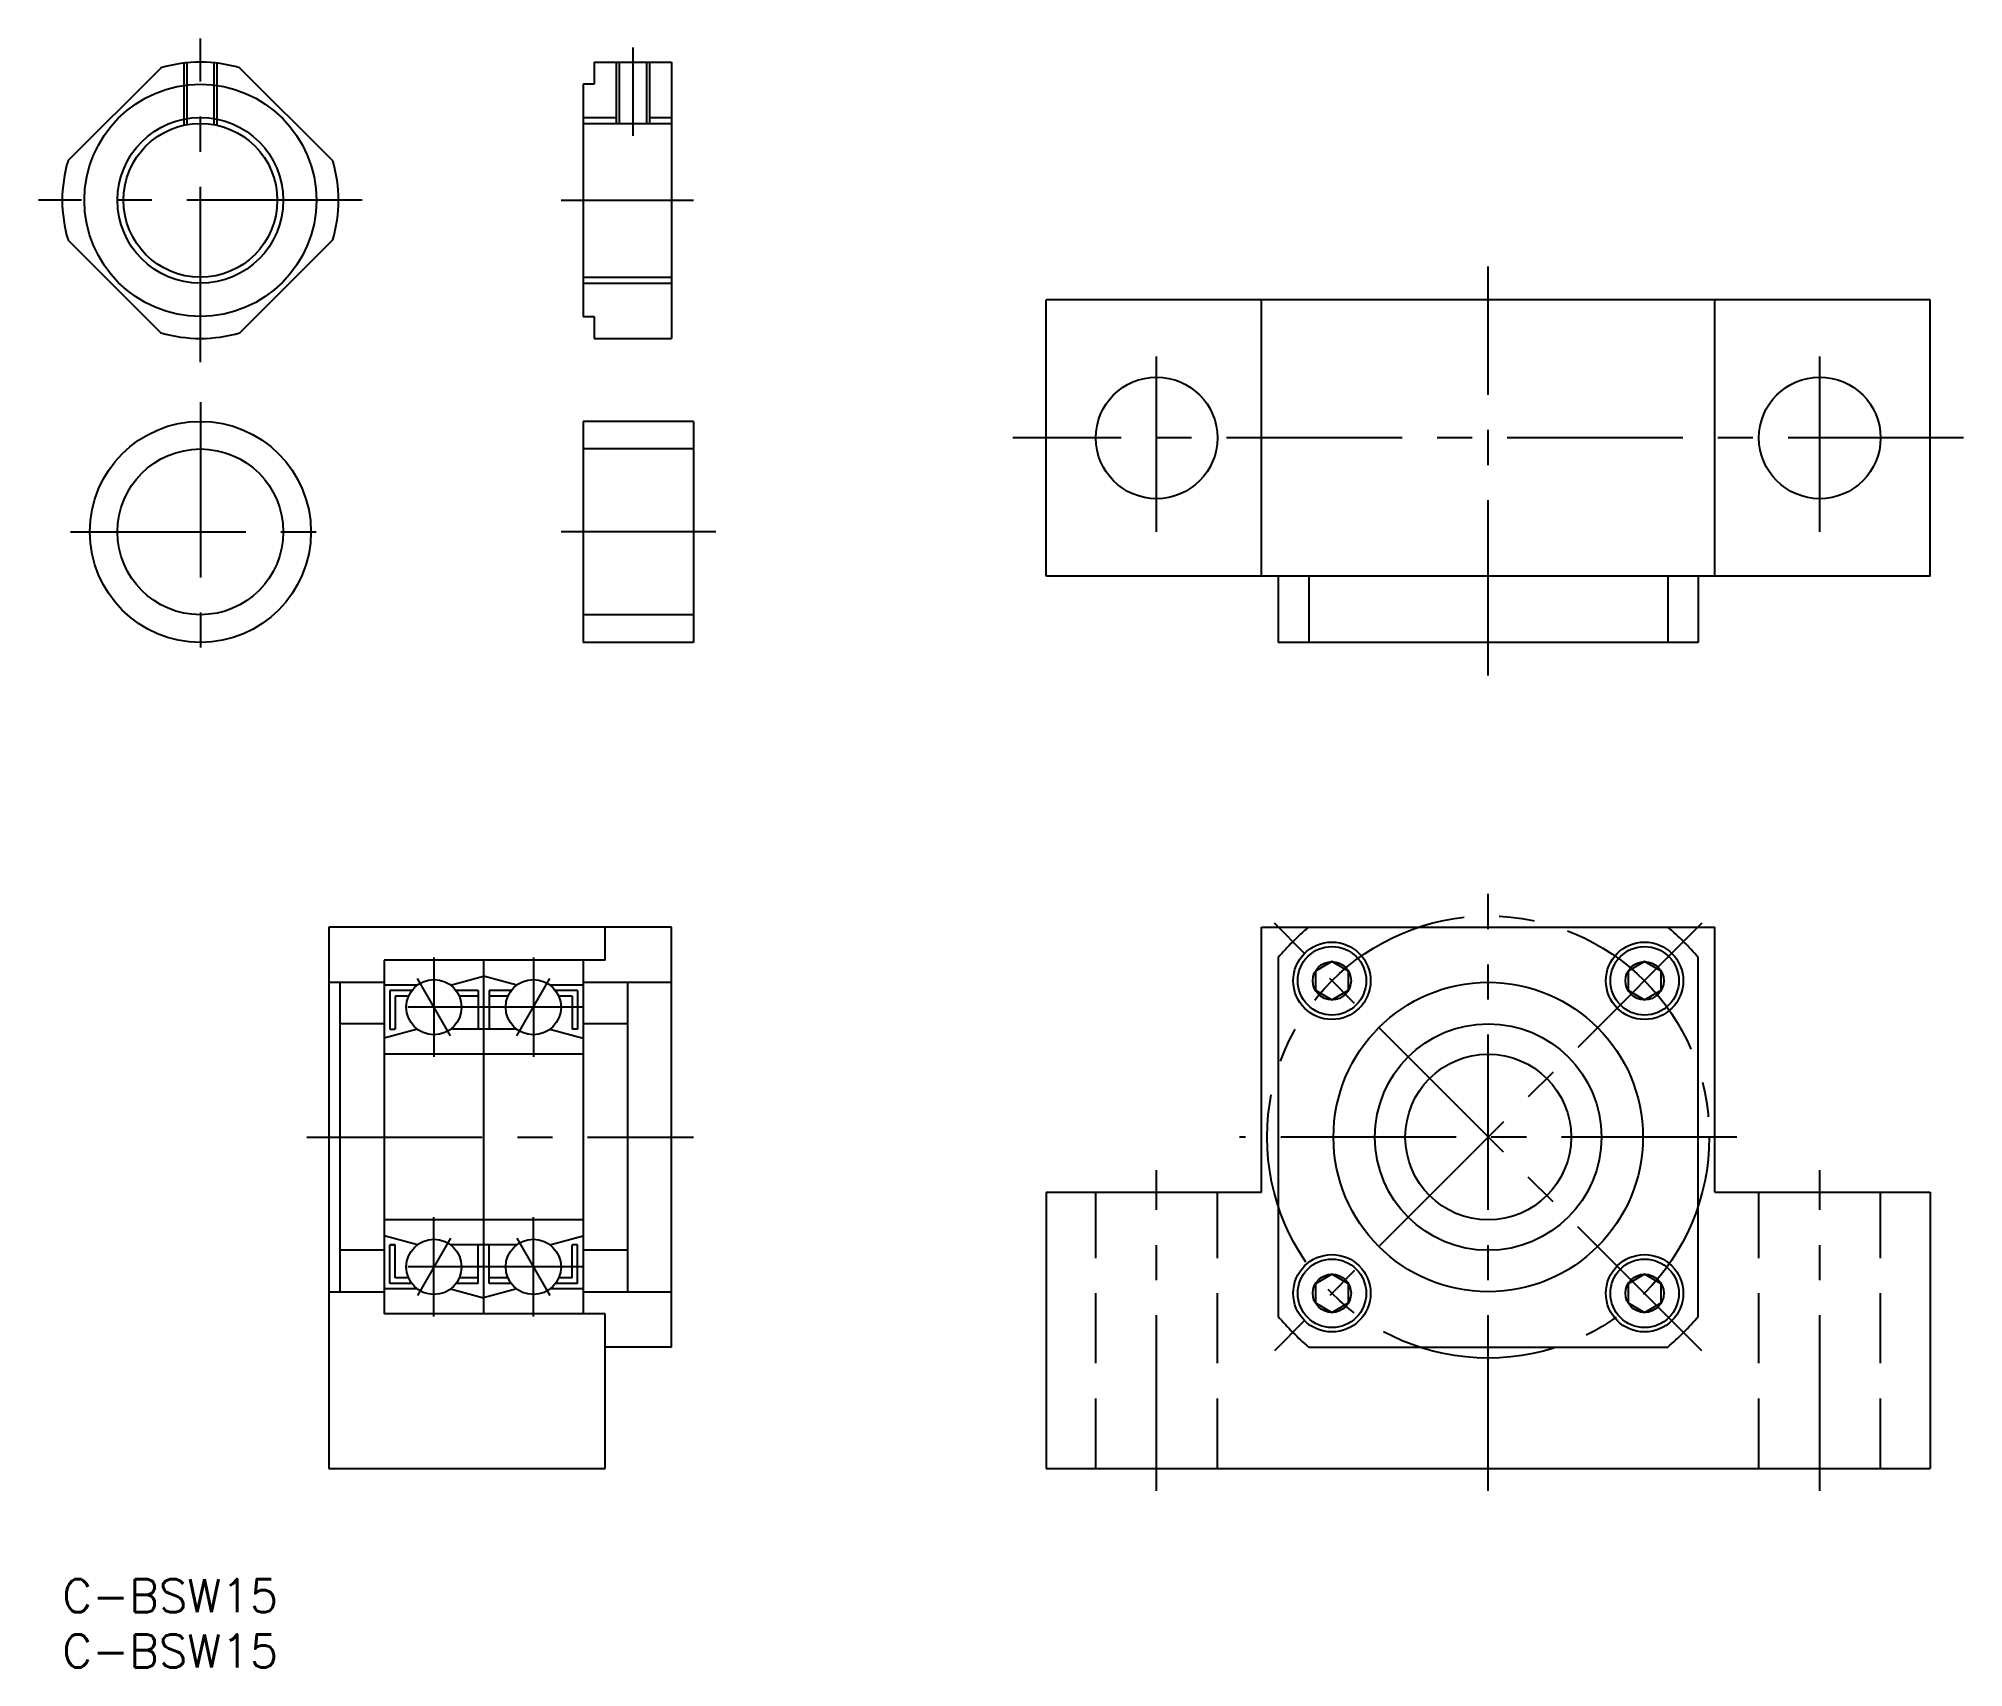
# Model space of a CAD drawing. Extents: x -2 to 172, y -8 to 139.
import ezdxf

# ---------------------------------------------------------------- set-up
doc = ezdxf.new("R2010")
doc.units = 0
doc.header["$LTSCALE"] = 0.5
doc.linetypes.add('CENTER', pattern=[50.8, 31.75, -6.35, 6.35, -6.35])
doc.linetypes.add('DASHED', pattern=[19.05, 12.7, -6.35])
for name, color, linetype in [('MSM_CENTER', 1, 'CENTER'), ('MSM_CONTINUOUS', 7, 'CONTINUOUS'), ('MSM_DASHED', 4, 'DASHED'), ('MSM_NARROW', 5, 'CONTINUOUS'), ('MSM_PART_NUMBER', 7, 'CONTINUOUS')]:
    doc.layers.add(name, color=color, linetype=linetype)
doc.styles.get("Standard").update_dxf_attribs({"font": 'txt.shx', "height": 3, "bigfont": 'bigfont.shx'})

# ---------------------------------------------------------------- blocks, each defined once
blk = doc.blocks.new('*U3')
at = {"layer": 'MSM_PART_NUMBER'}
blk.add_text('C-BSW15', height=3, dxfattribs=at).set_placement((0, -3))
blk = doc.blocks.new('*U4')
at = {"layer": 'MSM_PART_NUMBER'}
blk.add_text('C-BSW15', height=3, dxfattribs=at).set_placement((0, -8))

msp = doc.modelspace()

# ---------------------------------------------------------------- linework, layer by layer
at = {"layer": 'MSM_CENTER'}
for p, q in [((12.5, 110.11), (12.5, 139.4)), ((51.63, 138.6), (51.63, 130.6)), ((27.15, 124.76), (-2.15, 124.76)), ((45.13, 124.76), (57.13, 124.76)), ((129.02, 81.76), (129.02, 118.76)), ((99.02, 94.76), (99.02, 111.76)), ((159.02, 94.76), (159.02, 111.76)), ((12.5, 106.51), (12.5, 83)), ((172.02, 103.26), (86.02, 103.26)), ((0.74, 94.76), (24.26, 94.76)), ((59.13, 94.76), (45.13, 94.76)), ((129.02, 8), (129.02, 62)), ((148.36, 59.34), (109.68, 20.66)), ((148.36, 20.66), (109.68, 59.34)), ((33.63, 56.25), (33.63, 47.25)), ((42.63, 56.25), (42.63, 47.25)), ((35.13, 49.15), (32.13, 54.35)), ((41.13, 49.15), (44.13, 54.35)), ((47.13, 51.75), (29.13, 51.75)), ((22.13, 40), (57.13, 40)), ((151.52, 40), (106.52, 40)), ((99.02, 8), (99.02, 37)), ((159.02, 8), (159.02, 37)), ((33.63, 23.75), (33.63, 32.75)), ((42.63, 23.75), (42.63, 32.75)), ((35.13, 30.85), (32.13, 25.65)), ((41.13, 30.85), (44.13, 25.65)), ((47.13, 28.25), (29.13, 28.25))]:
    msp.add_line(p, q, dxfattribs=at)
msp.add_circle((129.02, 40), 20, dxfattribs=at)
at = {"layer": 'MSM_CONTINUOUS'}
for p, q in [((8.92, 136.73), (0.52, 128.34)), ((24.48, 128.34), (16.08, 136.73)), ((48.13, 137.26), (55.13, 137.26)), ((48.13, 137.26), (48.13, 135.26)), ((50.4, 137.26), (50.4, 131.71)), ((52.86, 137.26), (52.86, 131.71)), ((55.13, 137.26), (55.13, 112.26)), ((48.13, 135.26), (47.13, 135.26)), ((47.13, 135.26), (47.13, 114.26)), ((47.13, 131.71), (55.13, 131.71)), ((0.52, 121.18), (8.92, 112.78)), ((16.08, 112.78), (24.48, 121.18)), ((47.13, 117.8), (55.13, 117.8)), ((89.02, 90.76), (89.02, 115.76)), ((169.02, 115.76), (89.02, 115.76)), ((108.52, 90.76), (108.52, 115.76)), ((149.52, 90.76), (149.52, 115.76)), ((169.02, 90.76), (169.02, 115.76)), ((12.5, 113.76), (12.5, 113.76)), ((18.18, 114.88), (18.18, 114.88)), ((47.13, 114.26), (48.13, 114.26)), ((48.13, 114.26), (48.13, 112.26)), ((48.13, 112.26), (55.13, 112.26)), ((47.13, 104.76), (47.13, 84.76)), ((57.13, 104.76), (47.13, 104.76)), ((57.13, 104.76), (57.13, 84.76)), ((57.13, 102.26), (47.13, 102.26)), ((169.02, 90.76), (89.02, 90.76)), ((110.02, 90.76), (110.02, 84.76)), ((112.78, 90.76), (112.78, 84.76)), ((145.27, 90.76), (145.27, 84.76)), ((148.02, 90.76), (148.02, 84.76)), ((57.13, 87.26), (47.13, 87.26)), ((57.13, 84.76), (47.13, 84.76)), ((148.02, 84.76), (110.02, 84.76)), ((24.13, 59), (24.13, 10)), ((55.13, 59), (24.13, 59)), ((49.13, 56), (49.13, 59)), ((55.13, 21), (55.13, 59)), ((108.52, 35), (108.52, 59)), ((108.52, 59), (149.52, 59)), ((149.52, 35), (149.52, 59)), ((49.13, 56), (29.13, 56)), ((29.13, 56), (29.13, 24)), ((38.13, 56), (38.13, 24)), ((47.13, 56), (47.13, 24)), ((110.02, 56.25), (110.02, 23.75)), ((114.88, 55.87), (113.38, 55.01)), ((116.38, 55.01), (114.88, 55.87)), ((143.17, 55.87), (141.67, 55.01)), ((144.67, 55.01), (143.17, 55.87)), ((148.02, 23.75), (148.02, 56.25)), ((24.13, 54), (29.13, 54)), ((25.13, 54), (25.13, 26)), ((35.13, 53.75), (38.13, 54.55)), ((41.13, 53.75), (38.13, 54.55)), ((47.13, 54), (55.13, 54)), ((51.13, 54), (51.13, 26)), ((113.38, 55.01), (113.38, 53.28)), ((116.38, 53.28), (116.38, 55.01)), ((141.67, 55.01), (141.67, 53.28)), ((144.67, 53.28), (144.67, 55.01)), ((32.13, 53.75), (29.13, 53.75)), ((29.63, 53.25), (29.63, 49.75)), ((31.63, 53.25), (29.63, 53.25)), ((30.13, 52.75), (30.13, 49.75)), ((31.34, 52.75), (30.13, 52.75)), ((37.63, 53.25), (35.63, 53.25)), ((37.63, 52.75), (35.92, 52.75)), ((37.63, 53.25), (37.63, 49.75)), ((38.63, 53.25), (38.63, 49.75)), ((40.63, 53.25), (38.63, 53.25)), ((40.34, 52.75), (38.63, 52.75)), ((47.13, 53.75), (44.13, 53.75)), ((46.63, 53.25), (44.63, 53.25)), ((46.13, 52.75), (44.92, 52.75)), ((46.13, 52.75), (46.13, 49.75)), ((46.63, 53.25), (46.63, 49.75)), ((113.38, 53.28), (114.88, 52.41)), ((114.88, 52.41), (116.38, 53.28)), ((141.67, 53.28), (143.17, 52.41)), ((143.17, 52.41), (144.67, 53.28)), ((29.13, 50.25), (25.13, 50.25)), ((32.13, 49.75), (29.13, 48.95)), ((29.63, 49.75), (30.13, 49.75)), ((41.13, 49.75), (35.13, 49.75)), ((44.13, 49.75), (47.13, 48.95)), ((46.63, 49.75), (46.13, 49.75)), ((51.13, 50.25), (47.13, 50.25)), ((47.13, 47.5), (29.13, 47.5)), ((89.02, 35), (89.02, 10)), ((89.02, 35), (108.52, 35)), ((149.52, 35), (169.02, 35)), ((169.02, 35), (169.02, 10)), ((47.13, 32.5), (29.13, 32.5)), ((29.13, 29.75), (25.13, 29.75)), ((32.13, 30.25), (29.13, 31.05)), ((29.63, 26.75), (29.63, 30.25)), ((30.13, 30.25), (29.63, 30.25)), ((29.63, 30.25), (30.13, 30.25)), ((30.13, 27.25), (30.13, 30.25)), ((41.13, 30.25), (35.13, 30.25)), ((37.63, 26.75), (37.63, 30.25)), ((38.63, 26.75), (38.63, 30.25)), ((44.13, 30.25), (47.13, 31.05)), ((46.13, 27.25), (46.13, 30.25)), ((46.63, 30.25), (46.13, 30.25)), ((46.63, 26.75), (46.63, 30.25)), ((51.13, 29.75), (47.13, 29.75)), ((32.13, 26.25), (29.13, 26.25)), ((31.63, 26.75), (29.63, 26.75)), ((31.34, 27.25), (30.13, 27.25)), ((35.13, 26.25), (38.13, 25.45)), ((37.63, 26.75), (35.63, 26.75)), ((37.63, 27.25), (35.92, 27.25)), ((41.13, 26.25), (38.13, 25.45)), ((40.34, 27.25), (38.63, 27.25)), ((40.63, 26.75), (38.63, 26.75)), ((47.13, 26.25), (44.13, 26.25)), ((46.63, 26.75), (44.63, 26.75)), ((46.13, 27.25), (44.92, 27.25)), ((114.88, 27.59), (113.38, 26.72)), ((113.38, 26.72), (113.38, 24.99)), ((116.38, 26.72), (114.88, 27.59)), ((116.38, 24.99), (116.38, 26.72)), ((143.17, 27.59), (141.67, 26.72)), ((141.67, 26.72), (141.67, 24.99)), ((144.67, 26.72), (143.17, 27.59)), ((144.67, 24.99), (144.67, 26.72)), ((24.13, 26), (29.13, 26)), ((47.13, 26), (55.13, 26)), ((113.38, 24.99), (114.88, 24.13)), ((114.88, 24.13), (116.38, 24.99)), ((141.67, 24.99), (143.17, 24.13)), ((143.17, 24.13), (144.67, 24.99)), ((49.13, 24), (29.13, 24)), ((49.13, 10), (49.13, 24)), ((55.13, 21), (49.13, 21)), ((112.78, 21), (145.27, 21)), ((24.13, 10), (49.13, 10)), ((89.02, 10), (169.02, 10))]:
    msp.add_line(p, q, dxfattribs=at)
for centre, radius in [((12.5, 124.76), 10.5), ((12.5, 124.76), 6.96), ((99.02, 103.26), 5.5), ((159.02, 103.26), 5.5), ((12.5, 94.76), 10), ((12.5, 94.76), 7.5), ((114.88, 54.14), 3.5), ((143.17, 54.14), 3.5), ((114.88, 54.14), 3.1), ((114.88, 54.14), 1.73), ((143.17, 54.14), 3.1), ((143.17, 54.14), 1.73), ((33.63, 51.75), 2.5), ((42.63, 51.75), 2.5), ((129.02, 40), 14), ((129.02, 40), 10.25), ((129.02, 40), 7.5), ((33.63, 28.25), 2.5), ((42.63, 28.25), 2.5), ((114.88, 25.86), 3.5), ((114.88, 25.86), 3.1), ((143.17, 25.86), 3.5), ((143.17, 25.86), 3.1), ((114.88, 25.86), 1.73), ((143.17, 25.86), 1.73)]:
    msp.add_circle(centre, radius, dxfattribs=at)
for centre, radius, start, end in [((12.5, 124.76), 12.5, 73.3576, 106.6424), ((12.5, 124.76), 12.5, 163.3576, 196.6424), ((12.5, 124.76), 12.5, 343.3576, 16.6424), ((12.5, 124.76), 12.5, 253.3576, 286.6424), ((129.02, 40), 25, 130.5358, 139.4642), ((129.02, 40), 25, 40.5358, 49.4642), ((129.02, 40), 25, 220.5358, 229.4642), ((129.02, 40), 25, 310.5358, 319.4642)]:
    msp.add_arc(centre, radius, start, end, dxfattribs=at)
at = {"layer": 'MSM_DASHED'}
for p, q in [((11, 137.17), (11, 131.55)), ((11.27, 137.2), (11.27, 131.61)), ((13.73, 137.2), (13.73, 131.61)), ((14, 137.17), (14, 131.55)), ((93.52, 10), (93.52, 35)), ((104.52, 10), (104.52, 35)), ((153.52, 10), (153.52, 35)), ((164.52, 10), (164.52, 35))]:
    msp.add_line(p, q, dxfattribs=at)
at = {"layer": 'MSM_NARROW'}
for p, q in [((50.13, 137.26), (50.13, 131.71)), ((53.13, 137.26), (53.13, 131.71)), ((47.13, 132.26), (50.13, 132.26)), ((53.13, 132.26), (55.13, 132.26)), ((47.13, 117.26), (55.13, 117.26))]:
    msp.add_line(p, q, dxfattribs=at)
msp.add_circle((12.5, 124.76), 7.5, dxfattribs=at)

# ---------------------------------------------------------------- block references
at = {"layer": 'MSM_CONTINUOUS'}
for name in ['*U3', '*U4']:
    msp.add_blockref(name, (0, 0), dxfattribs=at)

doc.saveas('drawing.dxf')
